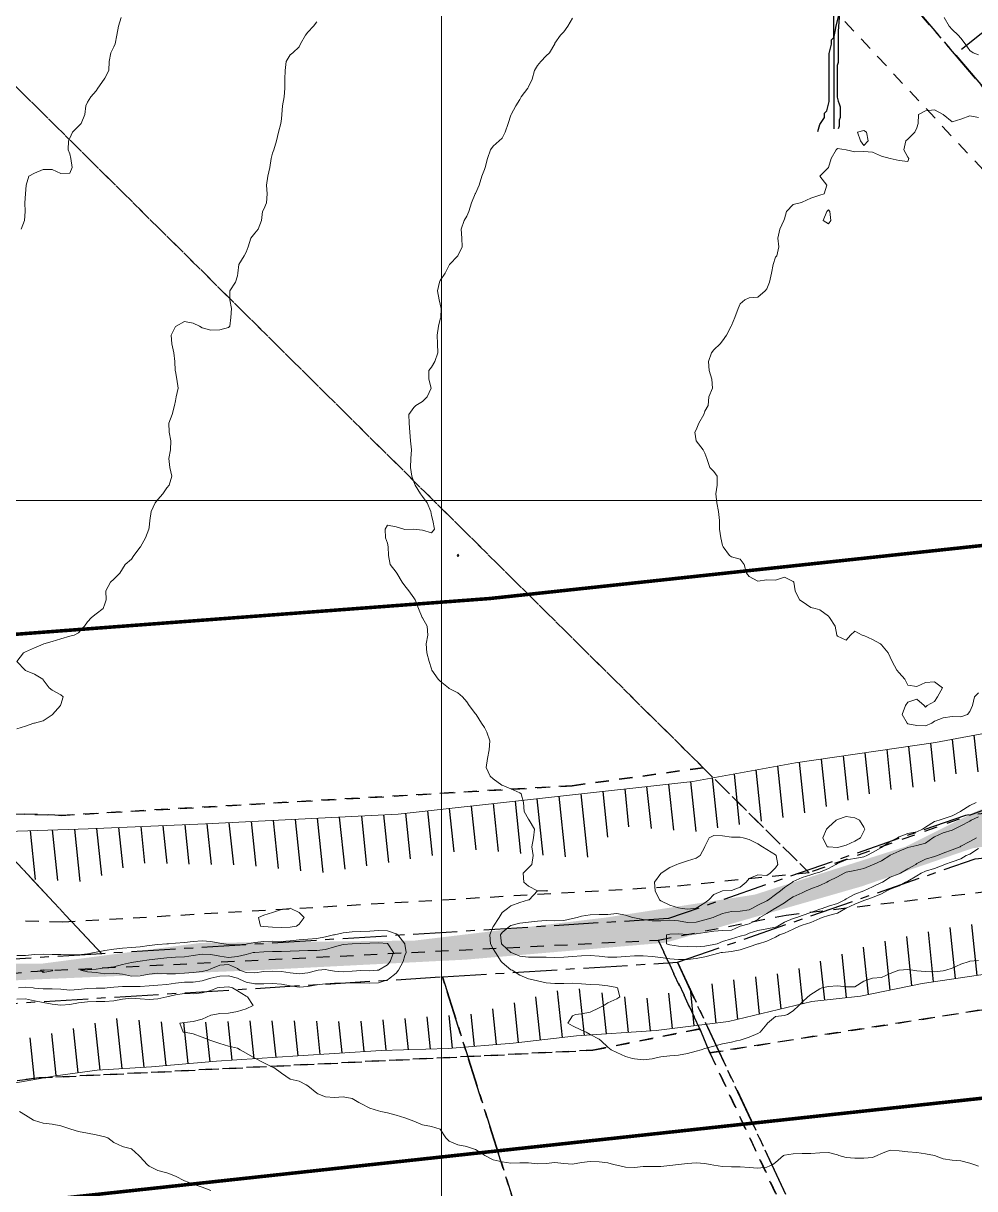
# Model space of a CAD drawing. Header units: centimetres. Extents: x 0 to 642158, y -847 to 649707.
# Drawn here: x 616843.1 to 616897, y 621048.4 to 621114.4 of the extents above; entities that cross this region are included whole.
import ezdxf

# ---------------------------------------------------------------- set-up
doc = ezdxf.new("R2010")
doc.units = ezdxf.units.CM
doc.header["$MEASUREMENT"] = 0
doc.linetypes.add('CENTERX2', pattern=[4, 2.5, -0.5, 0.5, -0.5])
doc.linetypes.add('JIS_02_0.7', pattern=[1.35, 0.75, -0.6])
for name, color, linetype, lineweight in [('MEV_grille', 254, 'Continuous', 9), ('MEV_layout inondation', 5, 'Continuous', 15), ('MEV_schema paysager_V', 7, 'Continuous', 20), ('MEV_vegetal_V', 7, 'Continuous', 25), ('WAL_parcellaire agricole', 7, 'JIS_02_0.7', 25), ('WAL_topographie 0.5', 253, 'Continuous', 20)]:
    doc.layers.add(name, color=color, linetype=linetype, lineweight=lineweight)
doc.layers.add('MEV_hydro_Ha', color=7, linetype='Continuous', lineweight=30, true_color=0x0000f9)
doc.layers.add('SPW_parcellaire cadastral', color=7, linetype='CENTERX2', lineweight=25, true_color=0xff0542)
doc.layers.add('MEV_schema paysager_Ha', color=7, linetype='Continuous', lineweight=25, transparency=0.13)
picture_1 = doc.add_image_def('image2.png', size_in_pixel=(6614, 11023))

# ---------------------------------------------------------------- blocks, each defined once
blk = doc.blocks.new('legende vegetal')
at = {"layer": 'MEV_vegetal_V'}
for points in [[(616888.038, 621108.103), (616888.168, 621108.493), (616888.428, 621108.883), (616888.428, 621109.142), (616888.558, 621109.272), (616888.688, 621109.792), (616888.688, 621112.519), (616888.818, 621113.039), (616888.818, 621113.299), (616888.947, 621113.428), (616888.947, 621114.987)], [(616888.981, 621108.239), (616888.981, 621113.48), (616889.036, 621113.753), (616889.091, 621114.081), (616889.255, 621114.736), (616889.255, 621116.428), (616889.091, 621116.701), (616889.036, 621116.92), (616888.981, 621117.247), (616888.981, 621117.52), (616888.927, 621117.684), (616888.927, 621118.612), (616888.981, 621118.776), (616889.036, 621118.994), (616889.036, 621119.049)], [(616889.255, 621114.845), (616889.255, 621114.572), (616889.2, 621113.753), (616889.2, 621112.006), (616889.146, 621111.842), (616889.146, 621110.04), (616889.2, 621109.822), (616889.255, 621109.658), (616889.309, 621109.494), (616889.309, 621108.894), (616889.255, 621108.73), (616889.255, 621108.402), (616889.2, 621108.239)]]:
    blk.add_lwpolyline(points, dxfattribs=at)
blk = doc.blocks.new('*U114')
at = {"layer": 'MEV_grille', "transparency": 33554687}
blk.add_lwpolyline([(-1338.461, 0), (1338.461, 0)], dxfattribs=at)
blk = doc.blocks.new('*U115')
at = {"layer": 'MEV_grille', "color": 0, "linetype": 'ByBlock', "lineweight": -2, "transparency": 16777216}
blk.add_blockref('*U114', (0, -1300), dxfattribs=at)
blk = doc.blocks.new('*U112')
at = {"layer": 'MEV_grille', "transparency": 33554687}
blk.add_lwpolyline([(0, 1825.476), (0, -1825.476)], dxfattribs=at)
blk = doc.blocks.new('*U113')
at = {"layer": 'MEV_grille', "color": 0, "linetype": 'ByBlock', "lineweight": -2, "transparency": 16777216}
blk.add_blockref('*U112', (1500, 0), dxfattribs=at)

msp = doc.modelspace()

# ---------------------------------------------------------------- hatches: boundary and pattern name
at = {"layer": 'MEV_hydro_Ha'}
h = msp.add_hatch(color=160, dxfattribs=at)
h.dxf.hatch_style = 1
h.paths.add_polyline_path([(616923.189, 621072.184), (616923.583, 621070.074), (616908.943, 621069.337), (616896.908, 621067.665), (616890.622, 621065.504), (616879.516, 621062.313), (616868.169, 621061.352), (616856.408, 621060.756), (616840.985, 621060.113), (616827.166, 621059.468), (616818.8, 621060.35), (616819.191, 621066.99), (616826.744, 621061.52), (616832.996, 621060.87), (616839.115, 621061.13), (616844.194, 621061.13), (616853.18, 621062.303), (616865.292, 621062.433), (616876.101, 621063.735), (616884.565, 621065.037), (616893.16, 621067.772), (616897.328, 621069.855), (616903.969, 621070.767), (616911.913, 621071.157), (616919.728, 621071.939), (616922.592, 621072.069)])
at = {"layer": 'MEV_schema paysager_Ha', "transparency": 33554687}
h = msp.add_hatch(dxfattribs=at)
h.set_pattern_fill('ANSI31', color=60, scale=30, angle=354)
h.paths.add_polyline_path([(616763.793, 621237.399), (616780.361, 621223.636), (616806.73, 621203.109), (616835.432, 621183.048), (616849.2, 621170.918), (616860.426, 621161.465), (616877.021, 621145.92), (616895.432, 621126.667), (616906.244, 621113.266), (616915.551, 621100.874), (616925.104, 621088.577), (616933.769, 621076.473), (616936.099, 621075.05), (616937.977, 621072.979), (616937.912, 621070.973), (616937.135, 621069.225), (616936.358, 621067.608), (616937.135, 621064.501), (616940.76, 621060.683), (616945.227, 621056.8), (616947.105, 621052.206), (616962.41, 621024.728), (616974.109, 620995.255), (616988.613, 620964.831), (617000.873, 620934.818), (616994.034, 620945.287), (616980.56, 620976.65), (616967.841, 621003.399), (616952.474, 621032.764), (616936.299, 621056.62), (616930.996, 621060.508), (616927.549, 621064.307), (616925.604, 621066.074), (616925.516, 621067.841), (616925.125, 621068.86), (616924.852, 621069.499), (616924.487, 621070.183), (616924.304, 621071.324), (616923.391, 621073.103), (616922.341, 621073.925), (616921.096, 621075.97), (616919.417, 621078.356), (616911.722, 621092.304), (616907.214, 621097.272), (616901.665, 621105.707), (616893.69, 621116.453), (616882.131, 621129.394), (616872.652, 621139.563), (616858.571, 621155.492), (616844.444, 621168.426), (616830.582, 621180.304), (616816.719, 621190.861), (616800.357, 621202.226), (616786.054, 621214.304), (616772.55, 621226.115), (616757.239, 621240.336), (616751.019, 621247.072), (616746.267, 621252.771), (616748.773, 621253.031), (616755.597, 621245.259), (616761.904, 621239.386)])
h = msp.add_hatch(dxfattribs=at)
h.set_pattern_fill('ANSI31', color=130, scale=10, angle=51)
h.paths.add_polyline_path([(616921.234, 621075.254), (616920.175, 621077.34), (616905.115, 621075.593), (616894.808, 621073.656), (616886.88, 621072.511), (616881.066, 621071.454), (616864.359, 621069.597), (616853.438, 621069.044), (616846.802, 621068.768), (616834.221, 621068.353), (616825.332, 621070.538), (616822.148, 621071.312), (616821.589, 621069.393), (616826.957, 621066.971), (616831.373, 621066.337), (616835.888, 621065.856), (616838.774, 621066.263), (616842.252, 621065.967), (616846.616, 621065.771), (616849.497, 621066.823), (616852.821, 621066.768), (616855.701, 621066.713), (616859.967, 621066.269), (616863.883, 621066.868), (616868.477, 621067.607), (616875.024, 621067.079), (616876.872, 621068.927), (616881.149, 621068.61), (616886.864, 621069.509), (616891.602, 621070.91), (616894.117, 621071.2), (616895.954, 621071.877), (616899.511, 621072.235), (616903.286, 621073.686), (616906.074, 621073.744), (616910.198, 621073.86), (616912.87, 621074.499), (616915.89, 621074.789)])
h = msp.add_hatch(dxfattribs=at)
h.set_pattern_fill('ANSI31', color=130, scale=10, angle=51)
h.paths.add_polyline_path([(616926.518, 621065.683), (616925.028, 621066.508), (616922.985, 621065.666), (616919.62, 621064.285), (616916.675, 621065.126), (616914.511, 621064.825), (616911.567, 621065.186), (616909.163, 621065.066), (616906.278, 621064.405), (616902.132, 621064.044), (616895.401, 621063.143), (616891.249, 621062.241), (616886.378, 621060.618), (616882.892, 621060.141), (616878.07, 621059.091), (616874.105, 621059.79), (616868.681, 621058.277), (616861.806, 621057.836), (616856.761, 621057.899), (616851.715, 621057.773), (616848.372, 621058.025), (616844.651, 621057.142), (616841.624, 621056.575), (616838.029, 621056.259), (616834.939, 621056.764), (616832.29, 621056.322), (616828.758, 621056.764), (616823.586, 621056.386), (616820.938, 621056.449), (616817.723, 621055.851), (616816.544, 621051.598), (616824.131, 621053.032), (616829.052, 621052.93), (616834.793, 621053.75), (616840.842, 621054.057), (616844.943, 621054.775), (616847.301, 621055.082), (616850.377, 621055.287), (616854.068, 621055.595), (616858.681, 621055.902), (616863.397, 621056.209), (616867.19, 621056.312), (616870.881, 621056.619), (616874.469, 621057.029), (616878.981, 621057.337), (616883.081, 621057.849), (616887.797, 621058.977), (616890.565, 621059.284), (616894.051, 621060.001), (616900.305, 621060.924), (616911.504, 621061.753), (616915.929, 621062.029), (616918.556, 621062.582), (616922.704, 621063.135), (616925.608, 621063.964), (616927.245, 621064.559)])

# ---------------------------------------------------------------- linework, layer by layer
at = {"layer": 'MEV_layout inondation', "const_width": 0.2}
msp.add_lwpolyline([(616900.942, 621085.199), (616869.556, 621081.82), (616818.373, 621077.958), (616791.092, 621080.131), (616754.688, 621092.309), (616742.718, 621101.924), (616722.412, 621069.444), (616695.48, 621070.085), (616668.547, 621046.793), (616701.256, 620999.929), (616753.203, 621003.561), (616805.513, 621043.508), (616905.775, 621054.403)], dxfattribs=at)
at = {"layer": 'MEV_schema paysager_V', "color": 130}
for points in [[(616920.175, 621077.34), (616905.115, 621075.593), (616894.808, 621073.656), (616886.88, 621072.511), (616881.066, 621071.454), (616864.359, 621069.597), (616853.438, 621069.044), (616846.802, 621068.768), (616834.221, 621068.353), (616825.332, 621070.538), (616822.148, 621071.312)], [(616816.759, 621052.372), (616816.544, 621051.598), (616824.131, 621053.032), (616829.052, 621052.93), (616834.793, 621053.75), (616840.842, 621054.057), (616844.943, 621054.775), (616847.301, 621055.082), (616850.377, 621055.287), (616854.068, 621055.595), (616858.681, 621055.902), (616863.397, 621056.209), (616867.19, 621056.312), (616870.881, 621056.619), (616874.469, 621057.029), (616878.981, 621057.337), (616883.081, 621057.849), (616887.797, 621058.977), (616890.565, 621059.284), (616894.051, 621060.001), (616900.305, 621060.924)]]:
    msp.add_lwpolyline(points, dxfattribs=at)
at = {"layer": 'SPW_parcellaire cadastral'}
for points in [[(617069.693, 620775.462), (617042.312, 620836.61), (617036.267, 620850.114), (617034.006, 620855.163), (617017.558, 620891.904), (616974.006, 620989.185), (616961.91, 621014.447), (616950.392, 621034.719), (616936.965, 621054.591), (616923.841, 621069.865), (616923.568, 621072.35), (616921.936, 621074.869), (616902.276, 621105.214), (616875.163, 621136.929), (616841.151, 621171.07), (616825.651, 621183.795), (616803.88, 621199.445), (616783.079, 621216.904), (616753.119, 621246.609), (616755.27, 621248.854), (616758.203, 621251.915), (616759.547, 621253.317)], [(616847.565, 621061.691), (616772.42, 621142.06), (616841.151, 621171.07), (616875.163, 621136.929), (616902.276, 621105.214), (616921.936, 621074.869), (616923.568, 621072.35), (616896.517, 621069.531), (616879.69, 621063.677), (616847.565, 621061.691)], [(616847.565, 621061.691), (616828.917, 621060.539), (616808.973, 621071.951), (616779.19, 621081.167), (616754.653, 621083.181), (616749.683, 621089.067), (616744.793, 621094.859), (616737.834, 621103.1), (616737.636, 621103.336), (616732.916, 621108.926), (616728.3, 621114.393), (616727.627, 621115.19), (616722.948, 621120.732), (616722.671, 621121.06), (616772.42, 621142.06), (616847.565, 621061.691)], [(616880.187, 621061.203), (616897.065, 621067.074), (616923.841, 621069.865), (616936.965, 621054.591), (616950.392, 621034.719), (616961.91, 621014.447), (616974.006, 620989.185), (617017.558, 620891.904), (616967.384, 620874.284), (616880.187, 621061.203)], [(616828.62, 620991.602), (616822.528, 620999.222), (616821.141, 621000.957), (616815.653, 621007.62), (616810.697, 621013.64), (616809.106, 621015.572), (616786.411, 621043.132), (616810.649, 621053.21), (616808.947, 621069.085), (616828.325, 621057.997), (616866.877, 621060.38), (616914.934, 620908.409)], [(616866.051, 620881.166), (616866.662, 620887.507), (616866.644, 620893.139), (616914.934, 620908.409), (616866.877, 621060.38), (616880.187, 621061.203), (616967.384, 620874.284)]]:
    msp.add_lwpolyline(points, dxfattribs=at)
at = {"layer": 'WAL_parcellaire agricole'}
for points in [[(616810.251, 621070.768), (616781.35, 621080.764), (616765.85, 621085.362), (616748.357, 621090.818), (616682.918, 621169.639), (616661.738, 621197.449), (616602.087, 621269.369), (616526.994, 621299.499), (616576.822, 621338.338), (616533.815, 621402.665), (616552.813, 621416.834), (616582.717, 621382.138), (616635.423, 621323.445), (616688.43, 621261.152), (616732.293, 621211.325), (616828.245, 621125.169), (616881.648, 621072.228), (616874.217, 621071.21), (616845.277, 621069.528), (616834.321, 621069.895), (616821.725, 621073.496), (616819.913, 621067.675), (616810.251, 621070.768)], [(616729.279, 621214.505), (616755.498, 621243.526), (616799.169, 621200.865), (616838.173, 621169.87), (616922.849, 621078.881), (616887.651, 621066.277), (616828.245, 621125.169), (616732.293, 621211.325), (616729.279, 621214.505)], [(616881.648, 621072.228), (616887.651, 621066.277), (616879.751, 621065.476), (616845.352, 621063.472), (616833.452, 621063.87), (616827.652, 621065.37), (616819.913, 621067.675), (616821.725, 621073.496), (616834.321, 621069.895), (616845.277, 621069.528), (616874.217, 621071.21), (616881.648, 621072.228)], [(616882.032, 621056.075), (616881.452, 621057.429), (616879.102, 621062.459), (616886.351, 621063.877), (616911.851, 621066.88), (616927.618, 621065.529), (616933.276, 621058.86), (616911.947, 621060.799), (616882.032, 621056.075)], [(616814.49, 621050.306), (616817.853, 621053.369), (616824.051, 621058.886), (616835.557, 621059.83), (616843.551, 621060.681), (616879.102, 621062.459), (616881.452, 621057.429), (616875.386, 621056.217), (616844.023, 621054.647), (616836.053, 621053.8), (616826.496, 621053.049), (616814.49, 621050.306)], [(616966.956, 620874.471), (616882.032, 621056.075), (616911.947, 621060.799), (616933.276, 621058.86), (616934.659, 621057.23), (616941.11, 621051.25), (616962.856, 621016.386), (617019.204, 620893.394), (616966.956, 620874.471)], [(616953.143, 620711.971), (616858.38, 620827.209), (616864.438, 620861.876), (616868.32, 620884.334), (616867.933, 620903.376), (616866.056, 620918.251), (616863.43, 620932.75), (616860.116, 620946.437), (616856.142, 620953.121), (616843.946, 620973.289), (616803.523, 621027.534), (616798.272, 621035.533), (616814.49, 621050.306), (616826.496, 621053.049), (616836.053, 621053.8), (616844.023, 621054.647), (616875.386, 621056.217), (616881.452, 621057.429)], [(616881.452, 621057.429), (616882.032, 621056.075), (616966.956, 620874.471), (617019.204, 620893.394), (617054.586, 620821.986), (617070.287, 620792.592)]]:
    msp.add_lwpolyline(points, dxfattribs=at)
at = {"layer": 'WAL_topographie 0.5'}
for points in [[(616848.66, 621114.75), (616848.513, 621114.25), (616848.421, 621113.75), (616848.328, 621113.25), (616848.25, 621113.084), (616848.077, 621112.75), (616847.994, 621112.25), (616847.966, 621111.75), (616847.75, 621111.318), (616847.698, 621111.25), (616847.341, 621110.75), (616847.25, 621110.592), (616846.94, 621110.25), (616846.75, 621109.942), (616846.661, 621109.75), (616846.602, 621109.25), (616846.402, 621108.75), (616846.25, 621108.598), (616845.917, 621108.25), (616845.75, 621107.916), (616845.688, 621107.75), (616845.673, 621107.25), (616845.75, 621107.028), (616845.807, 621106.75), (616845.89, 621106.25), (616845.75, 621105.934), (616845.25, 621105.912), (616844.75, 621106.136), (616844.25, 621106.142), (616843.75, 621105.921), (616843.432, 621105.75), (616843.276, 621105.25), (616843.25, 621104.75), (616843.25, 621104.75), (616843.206, 621104.25), (616843.219, 621103.75), (616843.189, 621103.25), (616843, 621102.75)], [(616874.25, 621114.717), (616873.97, 621114.25), (616873.75, 621113.945), (616873.566, 621113.75), (616873.25, 621113.288), (616873.233, 621113.25), (616872.935, 621112.75), (616872.75, 621112.578), (616872.444, 621112.25), (616872.25, 621112.019), (616872.094, 621111.75), (616871.954, 621111.25), (616871.75, 621110.815), (616871.717, 621110.75), (616871.34, 621110.25), (616871.25, 621110.104), (616871.026, 621109.75), (616870.765, 621109.25), (616870.75, 621109.212), (616870.592, 621108.75), (616870.426, 621108.25), (616870.25, 621107.917), (616870.092, 621107.75), (616869.75, 621107.454), (616869.6, 621107.25), (616869.431, 621106.75), (616869.291, 621106.25), (616869.25, 621106.143), (616869.097, 621105.75), (616868.95, 621105.25), (616868.75, 621104.783), (616868.733, 621104.75), (616868.515, 621104.25), (616868.372, 621103.75), (616868.25, 621103.485), (616868.107, 621103.25), (616867.935, 621102.75), (616867.977, 621102.25), (616867.993, 621101.75), (616867.75, 621101.25), (616867.75, 621101.25), (616867.269, 621100.75), (616867.25, 621100.708), (616867.021, 621100.25), (616866.75, 621099.844), (616866.71, 621099.75), (616866.583, 621099.25), (616866.679, 621098.75), (616866.75, 621098.5), (616866.801, 621098.25), (616866.772, 621097.75), (616866.75, 621097.659), (616866.652, 621097.25), (616866.58, 621096.75), (616866.592, 621096.25), (616866.602, 621095.75), (616866.45, 621095.25), (616866.25, 621094.93), (616866.109, 621094.75), (616866.094, 621094.25), (616866.234, 621093.75), (616866, 621093.25), (616865.75, 621092.983), (616865.361, 621092.75), (616865.25, 621092.65), (616864.974, 621092.25), (616864.979, 621091.75), (616865.024, 621091.25), (616865.066, 621090.75), (616865.119, 621090.25), (616865.076, 621089.75), (616865.066, 621089.25), (616865.138, 621088.75), (616865.25, 621088.435), (616865.322, 621088.25), (616865.63, 621087.75), (616865.75, 621087.61), (616866.013, 621087.25), (616866.206, 621086.75), (616866.25, 621086.528), (616866.331, 621086.25), (616866.421, 621085.75), (616866.25, 621085.55), (616865.75, 621085.697), (616865.25, 621085.75), (616864.75, 621085.732), (616864.679, 621085.75), (616864.25, 621085.881), (616863.75, 621085.978), (616863.631, 621085.75), (616863.655, 621085.25), (616863.75, 621084.964), (616863.8, 621084.75), (616863.811, 621084.25), (616863.904, 621083.75), (616864.25, 621083.322), (616864.291, 621083.25), (616864.591, 621082.75), (616864.75, 621082.531), (616864.975, 621082.25), (616865.25, 621081.857), (616865.323, 621081.75), (616865.513, 621081.25), (616865.731, 621080.75), (616865.75, 621080.725), (616866.007, 621080.25), (616866.05, 621079.75), (616865.948, 621079.25), (616865.994, 621078.75), (616866.118, 621078.25), (616866.25, 621077.833), (616866.28, 621077.75), (616866.632, 621077.25), (616866.75, 621077.136), (616867.215, 621076.75), (616867.25, 621076.721), (616867.75, 621076.472), (616868.017, 621076.25), (616868.25, 621075.966), (616868.381, 621075.75), (616868.75, 621075.281), (616868.774, 621075.25), (616869.087, 621074.75), (616869.25, 621074.507), (616869.392, 621074.25), (616869.55, 621073.75), (616869.527, 621073.25), (616869.432, 621072.75), (616869.346, 621072.25), (616869.571, 621071.75), (616869.75, 621071.597), (616870.236, 621071.25), (616870.25, 621071.24), (616870.75, 621071.029), (616871.25, 621070.806), (616871.327, 621070.75), (616871.457, 621070.25), (616871.495, 621069.75), (616871.75, 621069.315), (616871.796, 621069.25), (616872.098, 621068.75), (616872.028, 621068.25), (616871.942, 621067.75), (616872.009, 621067.25), (616871.935, 621066.75), (616871.75, 621066.561), (616871.439, 621066.25), (616871.49, 621065.75), (616871.75, 621065.521), (616872.25, 621065.25), (616872.75, 621065.265), (616872.85, 621065.25), (616872.75, 621065.243), (616872.25, 621065.25), (616871.781, 621064.75), (616871.75, 621064.743), (616871.25, 621064.596), (616870.75, 621064.397), (616870.568, 621064.25), (616870.25, 621064.022), (616870.088, 621063.75), (616869.765, 621063.25), (616869.75, 621063.223), (616869.553, 621062.75), (616869.596, 621062.25), (616869.75, 621061.961), (616869.88, 621061.75), (616870.209, 621061.25), (616870.25, 621061.19), (616870.75, 621060.777), (616870.818, 621060.75), (616871.25, 621060.472), (616871.75, 621060.272), (616871.852, 621060.25), (616872.25, 621060.154), (616872.75, 621060.041), (616873.25, 621059.992), (616873.75, 621060.009), (616874.25, 621060.013), (616874.75, 621059.974), (616875.25, 621059.95), (616875.75, 621059.93), (616876.25, 621059.869), (616876.75, 621059.77), (616876.795, 621059.75), (616876.926, 621059.25), (616876.75, 621059.134), (616876.25, 621058.899), (616876.018, 621058.75), (616875.75, 621058.616), (616875.25, 621058.385), (616874.75, 621058.28), (616874.417, 621058.25), (616874.25, 621058.17), (616873.981, 621057.75), (616874.25, 621057.596), (616874.75, 621057.357), (616875.023, 621057.25), (616875.25, 621057.115), (616875.75, 621056.847), (616875.875, 621056.75), (616876.25, 621056.388), (616876.424, 621056.25), (616876.75, 621056.097), (616877.25, 621055.865), (616877.643, 621055.75), (616877.75, 621055.723), (616878.25, 621055.68), (616878.75, 621055.734), (616878.817, 621055.75), (616879.25, 621055.847), (616879.75, 621055.898), (616880.25, 621055.94), (616880.75, 621056.035), (616881.25, 621056.157), (616881.54, 621056.25), (616881.75, 621056.319), (616882.25, 621056.455), (616882.75, 621056.575), (616883.25, 621056.685), (616883.531, 621056.75), (616883.75, 621056.794), (616884.25, 621056.953), (616884.75, 621057.174), (616884.875, 621057.25), (616885.25, 621057.691), (616885.299, 621057.75), (616885.75, 621058.128), (616886.25, 621058.193), (616886.417, 621058.25), (616886.75, 621058.444), (616887.067, 621058.75), (616887.25, 621058.946), (616887.577, 621059.25), (616887.75, 621059.382), (616888.25, 621059.69), (616888.365, 621059.75), (616888.75, 621059.828), (616889.25, 621059.867), (616889.75, 621059.803), (616890.25, 621059.821), (616890.75, 621060.14), (616891.071, 621060.25), (616891.25, 621060.31), (616891.75, 621060.333), (616892.25, 621060.56), (616892.725, 621060.75), (616892.75, 621060.76), (616893.25, 621060.8), (616893.536, 621060.75), (616893.75, 621060.713), (616894.25, 621060.677), (616894.75, 621060.661), (616895.25, 621060.71), (616895.397, 621060.75), (616895.75, 621060.872), (616896.25, 621061.096), (616896.721, 621061.25), (616896.75, 621061.261), (616897.25, 621061.307)], [(616897.25, 621112.626), (616896.937, 621112.75), (616896.75, 621112.88), (616896.487, 621113.25), (616896.25, 621113.568), (616896.097, 621113.75), (616895.75, 621114.068), (616895.593, 621114.25), (616895.299, 621114.75)], [(616859.75, 621114.5), (616859.571, 621114.25), (616859.25, 621113.917), (616859.118, 621113.75), (616858.833, 621113.25), (616858.75, 621113.092), (616858.389, 621112.75), (616858.25, 621112.625), (616858.023, 621112.25), (616857.953, 621111.75), (616857.947, 621111.25), (616857.939, 621110.75), (616857.903, 621110.25), (616857.816, 621109.75), (616857.779, 621109.25), (616857.75, 621109), (616857.706, 621108.75), (616857.579, 621108.25), (616857.477, 621107.75), (616857.314, 621107.25), (616857.25, 621107.058), (616857.163, 621106.75), (616857.088, 621106.25), (616856.977, 621105.75), (616856.908, 621105.25), (616856.948, 621104.75), (616856.907, 621104.25), (616856.75, 621103.883), (616856.681, 621103.75), (616856.613, 621103.25), (616856.421, 621102.75), (616856.25, 621102.531), (616856.019, 621102.25), (616855.872, 621101.75), (616855.75, 621101.445), (616855.629, 621101.25), (616855.333, 621100.75), (616855.283, 621100.25), (616855.25, 621100.107), (616855.15, 621099.75), (616854.821, 621099.25), (616854.833, 621098.75), (616854.91, 621098.25), (616854.875, 621097.75), (616854.821, 621097.25), (616854.75, 621097.173), (616854.25, 621097.053), (616853.75, 621097.024), (616853.25, 621097.159), (616853.107, 621097.25), (616852.75, 621097.422), (616852.25, 621097.516), (616851.778, 621097.25), (616851.75, 621097.227), (616851.494, 621096.75), (616851.532, 621096.25), (616851.658, 621095.75), (616851.709, 621095.25), (616851.736, 621094.75), (616851.75, 621094.679), (616851.821, 621094.25), (616851.89, 621093.75), (616851.79, 621093.25), (616851.75, 621093.028), (616851.69, 621092.75), (616851.566, 621092.25), (616851.366, 621091.75), (616851.387, 621091.25), (616851.49, 621090.75), (616851.455, 621090.25), (616851.371, 621089.75), (616851.417, 621089.25), (616851.544, 621088.75), (616851.393, 621088.25), (616851.25, 621088.096), (616851.03, 621087.75), (616850.75, 621087.431), (616850.595, 621087.25), (616850.361, 621086.75), (616850.288, 621086.25), (616850.25, 621085.85), (616850.234, 621085.75), (616850.048, 621085.25), (616849.759, 621084.75), (616849.75, 621084.733), (616849.382, 621084.25), (616849.25, 621084.058), (616848.902, 621083.75), (616848.75, 621083.5), (616848.598, 621083.25), (616848.25, 621082.917), (616848.059, 621082.75), (616847.802, 621082.25), (616847.818, 621081.75), (616847.75, 621081.522), (616847.639, 621081.25), (616847.25, 621080.95), (616846.981, 621080.75), (616846.75, 621080.5), (616846.588, 621080.25), (616846.25, 621079.882), (616846, 621079.75), (616845.75, 621079.677), (616845.25, 621079.53), (616844.75, 621079.389), (616844.281, 621079.25), (616844.25, 621079.242), (616843.75, 621079.033), (616843.25, 621078.803), (616843.142, 621078.75), (616842.75, 621078.25), (616843.227, 621077.75), (616843.25, 621077.733), (616843.75, 621077.534), (616844.227, 621077.25), (616844.25, 621077.219), (616844.591, 621076.75), (616844.75, 621076.625), (616845.25, 621076.357), (616845.381, 621076.25), (616845.25, 621075.821), (616845.228, 621075.75), (616844.769, 621075.25), (616844.75, 621075.232), (616844.25, 621074.89), (616843.75, 621074.76), (616843.714, 621074.75), (616843.25, 621074.583), (616842.75, 621074.426)], [(616897.25, 621109.083), (616896.75, 621109.18), (616896.25, 621108.994), (616895.75, 621108.83), (616895.25, 621109.25), (616895.25, 621109.25), (616894.75, 621109.523), (616894.25, 621109.45), (616893.85, 621109.25), (616893.833, 621108.75), (616893.75, 621108.5), (616893.643, 621108.25), (616893.25, 621107.857), (616893.135, 621107.75), (616893.023, 621107.25), (616893.25, 621106.833), (616893.306, 621106.75), (616893.25, 621106.583), (616892.75, 621106.65), (616892.25, 621106.75), (616892.25, 621106.75), (616891.75, 621106.889), (616891.25, 621107.117), (616890.75, 621107.15), (616890.25, 621107.139), (616889.75, 621107.25), (616889.75, 621107.25), (616889.25, 621107.333), (616889.179, 621107.25), (616888.906, 621106.75), (616888.75, 621106.25), (616888.75, 621106.25), (616888.25, 621105.75), (616888.65, 621105.25), (616888.5, 621104.75), (616888.25, 621104.687), (616887.75, 621104.5), (616887.25, 621104.278), (616887.15, 621104.25), (616886.75, 621104.145), (616886.375, 621103.75), (616886.25, 621103.333), (616886.221, 621103.25), (616886, 621102.75), (616885.882, 621102.25), (616885.937, 621101.75), (616885.813, 621101.25), (616885.75, 621101.173), (616885.609, 621100.75), (616885.518, 621100.25), (616885.406, 621099.75), (616885.25, 621099.365), (616885.167, 621099.25), (616884.75, 621098.893), (616884.25, 621098.859), (616884, 621098.75), (616883.75, 621098.523), (616883.635, 621098.25), (616883.446, 621097.75), (616883.25, 621097.292), (616883.227, 621097.25), (616882.97, 621096.75), (616882.75, 621096.427), (616882.607, 621096.25), (616882.25, 621095.909), (616882.12, 621095.75), (616881.954, 621095.25), (616881.983, 621094.75), (616882.133, 621094.25), (616882.167, 621093.75), (616881.975, 621093.25), (616881.925, 621092.75), (616881.75, 621092.432), (616881.689, 621092.25), (616881.395, 621091.75), (616881.25, 621091.383), (616881.181, 621091.25), (616881.25, 621090.75), (616881.25, 621090.75), (616881.655, 621090.25), (616881.75, 621090.05), (616881.854, 621089.75), (616882.016, 621089.25), (616882.25, 621089.016), (616882.44, 621088.75), (616882.437, 621088.25), (616882.365, 621087.75), (616882.427, 621087.25), (616882.523, 621086.75), (616882.565, 621086.25), (616882.568, 621085.75), (616882.641, 621085.25), (616882.75, 621084.833), (616882.772, 621084.75), (616883.139, 621084.25), (616883.25, 621084.191), (616883.75, 621084.05), (616883.975, 621083.75), (616884.111, 621083.25), (616884.25, 621083.071), (616884.75, 621082.8), (616885.25, 621082.88), (616885.75, 621082.868), (616886.25, 621083.023), (616886.75, 621082.788), (616886.777, 621082.75), (616886.853, 621082.25), (616887.114, 621081.75), (616887.25, 621081.65), (616887.75, 621081.308), (616888, 621081.25), (616888.25, 621081.179), (616888.75, 621080.825), (616888.808, 621080.75), (616889.117, 621080.25), (616889.228, 621079.75), (616889.25, 621079.688), (616889.75, 621079.464), (616890, 621079.75), (616890.25, 621079.972), (616890.65, 621079.75), (616890.75, 621079.722), (616891.25, 621079.5), (616891.7, 621079.25), (616891.75, 621079.188), (616892.139, 621078.75), (616892.25, 621078.5), (616892.361, 621078.25), (616892.613, 621077.75), (616892.75, 621077.6), (616893.068, 621077.25), (616893.25, 621076.917), (616893.75, 621076.841), (616894.25, 621077.066), (616894.75, 621077.103), (616895.212, 621076.75), (616894.927, 621076.25), (616894.75, 621075.977), (616894.333, 621075.75), (616894.25, 621075.667), (616894.167, 621075.75), (616893.75, 621076.107), (616893.25, 621075.938), (616893.113, 621075.75), (616892.916, 621075.25), (616893.204, 621074.75), (616893.25, 621074.721), (616893.75, 621074.618), (616894.25, 621074.603), (616894.607, 621074.75), (616894.75, 621074.861), (616895.25, 621075.067), (616895.75, 621075.131), (616896.25, 621075.121), (616896.625, 621075.25), (616896.75, 621075.417), (616896.908, 621075.75), (616897.031, 621076.25), (616897.25, 621076.469)], [(616890.75, 621107.5), (616891, 621107.75), (616890.902, 621108.25), (616890.75, 621108.347), (616890.4, 621108.25), (616890.568, 621107.75), (616890.75, 621107.5)], [(616888.875, 621103.25), (616888.75, 621103.062), (616888.45, 621103.25), (616888.65, 621103.75), (616888.75, 621103.85), (616888.822, 621103.75), (616888.875, 621103.25)], [(616867.806, 621084.25), (616867.75, 621084.204), (616867.709, 621084.25), (616867.75, 621084.325), (616867.806, 621084.25)], [(616897.118, 621070.25), (616896.75, 621070.095), (616896.25, 621069.759), (616896.236, 621069.75), (616895.75, 621069.508), (616895.25, 621069.326), (616895.029, 621069.25), (616894.75, 621069.176), (616894.25, 621068.866), (616894.074, 621068.75), (616893.75, 621068.601), (616893.25, 621068.502), (616892.75, 621068.322), (616892.654, 621068.25), (616892.25, 621068.044), (616891.815, 621067.75), (616891.75, 621067.715), (616891.25, 621067.43), (616890.915, 621067.25), (616890.75, 621067.185), (616890.25, 621067.085), (616889.75, 621067.003), (616889.25, 621066.795), (616889.172, 621066.75), (616888.75, 621066.522), (616888.25, 621066.315), (616888.035, 621066.25), (616887.75, 621066.166), (616887.25, 621066.009), (616886.75, 621065.777), (616886.714, 621065.75), (616886.25, 621065.449), (616886.028, 621065.25), (616885.75, 621065.046), (616885.348, 621064.75), (616885.25, 621064.691), (616884.75, 621064.433), (616884.405, 621064.25), (616884.25, 621064.184), (616883.75, 621064.094), (616883.25, 621064.077), (616882.75, 621063.975), (616882.25, 621063.766), (616882.216, 621063.75), (616881.75, 621063.604), (616881.25, 621063.474), (616880.75, 621063.463), (616880.25, 621063.554), (616879.75, 621063.594), (616879.25, 621063.557), (616878.75, 621063.559), (616878.25, 621063.632), (616877.75, 621063.716), (616877.635, 621063.75), (616877.25, 621063.883), (616876.75, 621063.96), (616876.25, 621063.921), (616875.75, 621063.904), (616875.25, 621063.894), (616874.75, 621063.822), (616874.516, 621063.75), (616874.25, 621063.677), (616873.75, 621063.563), (616873.25, 621063.552), (616872.75, 621063.566), (616872.25, 621063.534), (616871.75, 621063.482), (616871.25, 621063.425), (616870.75, 621063.285), (616870.699, 621063.25), (616870.25, 621062.898), (616870.155, 621062.75), (616870.228, 621062.25), (616870.25, 621062.219), (616870.75, 621061.755), (616870.76, 621061.75), (616871.25, 621061.552), (616871.75, 621061.494), (616872.25, 621061.487), (616872.75, 621061.486), (616873.25, 621061.477), (616873.75, 621061.487), (616874.25, 621061.528), (616874.75, 621061.571), (616875.25, 621061.583), (616875.75, 621061.552), (616876.25, 621061.499), (616876.75, 621061.487), (616877.25, 621061.526), (616877.75, 621061.565), (616878.25, 621061.566), (616878.75, 621061.533), (616879.25, 621061.476), (616879.75, 621061.396), (616880.25, 621061.36), (616880.75, 621061.37), (616881.25, 621061.421), (616881.75, 621061.52), (616882.25, 621061.652)], [(616897.25, 621069.44), (616896.836, 621069.25), (616896.75, 621069.201), (616896.25, 621068.928), (616895.861, 621068.75), (616895.75, 621068.685), (616895.25, 621068.533), (616894.75, 621068.31), (616894.663, 621068.25), (616894.25, 621067.958), (616893.75, 621067.818), (616893.421, 621067.75), (616893.25, 621067.702), (616892.75, 621067.505), (616892.25, 621067.266), (616892.223, 621067.25), (616891.75, 621066.959), (616891.296, 621066.75), (616891.25, 621066.725), (616890.75, 621066.523), (616890.25, 621066.414), (616889.75, 621066.303), (616889.634, 621066.25), (616889.25, 621066.054), (616888.75, 621065.792), (616888.652, 621065.75), (616888.25, 621065.564), (616887.75, 621065.364), (616887.486, 621065.25), (616887.25, 621065.144), (616886.75, 621064.911), (616886.491, 621064.75), (616886.25, 621064.578), (616885.75, 621064.275), (616885.709, 621064.25), (616885.25, 621063.96), (616884.853, 621063.75), (616884.75, 621063.632), (616884.25, 621063.392), (616883.75, 621063.252), (616883.741, 621063.25), (616883.25, 621063.026), (616882.75, 621063.003), (616882.25, 621062.966), (616881.75, 621062.897), (616881.25, 621062.807), (616880.75, 621062.772), (616880.25, 621062.819), (616879.75, 621062.801), (616879.569, 621062.75), (616879.574, 621062.25), (616879.75, 621062.197), (616880.25, 621062.121), (616880.75, 621062.104), (616881.25, 621062.083), (616881.75, 621062.124), (616882.25, 621062.219)], [(616889.403, 621067.75), (616889.25, 621067.714), (616888.75, 621067.738), (616888.679, 621067.75), (616888.43, 621068.25), (616888.639, 621068.75), (616888.75, 621068.856), (616889.189, 621069.25), (616889.25, 621069.288), (616889.75, 621069.457), (616890.25, 621069.395), (616890.506, 621069.25), (616890.75, 621068.855), (616890.799, 621068.75), (616890.75, 621068.642), (616890.57, 621068.25), (616890.25, 621068.06), (616889.75, 621067.85), (616889.403, 621067.75)], [(616881.097, 621064.25), (616880.75, 621064.21), (616880.465, 621064.25), (616880.25, 621064.287), (616879.75, 621064.441), (616879.25, 621064.695), (616879.175, 621064.75), (616878.926, 621065.25), (616878.883, 621065.75), (616879.25, 621066.23), (616879.276, 621066.25), (616879.75, 621066.568), (616880.158, 621066.75), (616880.25, 621066.784), (616880.75, 621066.949), (616881.25, 621067.107), (616881.478, 621067.25), (616881.746, 621067.75), (616881.75, 621067.764), (616881.978, 621068.25), (616882.25, 621068.381), (616882.75, 621068.367), (616883.25, 621068.294), (616883.75, 621068.295), (616883.917, 621068.25), (616884.25, 621068.168), (616884.75, 621067.909), (616885.01, 621067.75), (616885.25, 621067.604), (616885.75, 621067.294), (616885.783, 621067.25), (616885.872, 621066.75), (616885.75, 621066.558), (616885.436, 621066.25), (616885.25, 621066.131), (616884.75, 621066.157), (616884.25, 621065.952), (616884.081, 621065.75), (616883.75, 621065.459), (616883.25, 621065.278), (616882.75, 621065.254), (616882.741, 621065.25), (616882.25, 621065.05), (616881.974, 621064.75), (616881.75, 621064.567), (616881.25, 621064.271), (616881.097, 621064.25)], [(616882.25, 621062.219), (616882.447, 621062.25), (616882.75, 621062.388), (616883.25, 621062.537), (616883.75, 621062.686), (616884.064, 621062.75), (616884.25, 621062.859), (616884.75, 621063.003), (616885.25, 621063.092), (616885.75, 621063.198), (616885.87, 621063.25), (616886.25, 621063.468), (616886.75, 621063.68), (616886.962, 621063.75), (616887.25, 621063.864), (616887.75, 621064.032), (616888.25, 621064.21), (616888.382, 621064.25), (616888.75, 621064.379), (616889.25, 621064.539), (616889.677, 621064.75), (616889.75, 621064.799), (616890.25, 621065.056), (616890.75, 621065.247), (616890.758, 621065.25), (616891.25, 621065.484), (616891.75, 621065.722), (616891.8, 621065.75), (616892.25, 621066.031), (616892.75, 621066.212), (616892.826, 621066.25), (616893.25, 621066.496), (616893.691, 621066.75), (616893.75, 621066.802), (616894.25, 621067.056), (616894.75, 621067.191), (616894.92, 621067.25), (616895.25, 621067.391), (616895.75, 621067.578), (616896.205, 621067.75), (616896.25, 621067.777), (616896.75, 621068.048), (616897.126, 621068.25)], [(616882.25, 621061.652), (616882.666, 621061.75), (616882.75, 621061.766), (616883.25, 621061.811), (616883.75, 621061.914), (616884.25, 621062.076), (616884.75, 621062.24), (616884.773, 621062.25), (616885.25, 621062.401), (616885.75, 621062.619), (616885.979, 621062.75), (616886.25, 621062.855), (616886.75, 621063.084), (616887.098, 621063.25), (616887.25, 621063.301), (616887.75, 621063.456), (616888.25, 621063.682), (616888.398, 621063.75), (616888.75, 621063.852), (616889.25, 621063.994), (616889.711, 621064.25), (616889.75, 621064.269), (616890.25, 621064.488), (616890.75, 621064.699), (616890.863, 621064.75), (616891.25, 621064.875), (616891.75, 621065.074), (616892.058, 621065.25), (616892.25, 621065.345), (616892.75, 621065.542), (616893.121, 621065.75), (616893.25, 621065.806), (616893.75, 621066.103), (616893.991, 621066.25), (616894.25, 621066.366), (616894.75, 621066.514), (616895.25, 621066.717), (616895.321, 621066.75), (616895.75, 621066.889), (616896.25, 621067.069), (616896.555, 621067.25), (616896.75, 621067.34), (616897.25, 621067.647)], [(616858.604, 621063.25), (616858.25, 621063.2), (616857.75, 621063.169), (616857.25, 621063.19), (616856.75, 621063.238), (616856.568, 621063.25), (616856.444, 621063.75), (616856.75, 621063.872), (616857.25, 621064.034), (616857.75, 621064.188), (616858.178, 621064.25), (616858.25, 621064.266), (616858.278, 621064.25), (616858.75, 621064.02), (616859.044, 621063.75), (616858.75, 621063.36), (616858.604, 621063.25)], [(616842.858, 621059.75), (616843.25, 621059.793), (616843.682, 621059.75), (616843.75, 621059.744), (616844.25, 621059.708), (616844.75, 621059.707), (616845.25, 621059.677), (616845.75, 621059.628), (616846.25, 621059.658), (616846.75, 621059.721), (616847.25, 621059.731), (616847.75, 621059.738), (616847.873, 621059.75), (616848.25, 621059.786), (616848.75, 621059.827), (616849.25, 621059.835), (616849.75, 621059.84), (616850.25, 621059.874), (616850.75, 621059.916), (616851.25, 621059.95), (616851.75, 621060.016), (616852.25, 621060.068), (616852.75, 621060.079), (616853.25, 621060.152), (616853.559, 621060.25), (616853.75, 621060.304), (616854.25, 621060.425), (616854.75, 621060.445), (616855.25, 621060.295), (616855.364, 621060.25), (616855.75, 621060.081), (616856.25, 621059.976), (616856.75, 621059.986), (616857.25, 621060.01), (616857.75, 621059.966), (616858.25, 621059.866), (616858.75, 621059.798), (616859.25, 621059.835), (616859.75, 621059.917), (616860.25, 621059.983), (616860.75, 621060.012), (616861.25, 621060.012), (616861.75, 621060.031), (616862.25, 621060.048), (616862.75, 621060.028), (616863.25, 621060.048), (616863.75, 621060.209), (616863.816, 621060.25), (616864.25, 621060.594), (616864.384, 621060.75), (616864.655, 621061.25), (616864.75, 621061.594), (616864.813, 621061.75), (616864.75, 621062.229), (616864.748, 621062.25), (616864.353, 621062.75), (616864.25, 621062.819), (616863.75, 621062.978), (616863.25, 621063.003), (616862.75, 621062.973), (616862.25, 621062.94), (616861.75, 621062.923), (616861.25, 621062.878), (616860.75, 621062.764), (616860.705, 621062.75), (616860.25, 621062.64), (616859.75, 621062.556), (616859.25, 621062.507), (616858.75, 621062.468), (616858.25, 621062.421), (616857.75, 621062.39), (616857.25, 621062.394), (616856.75, 621062.385), (616856.25, 621062.329), (616855.828, 621062.25), (616855.75, 621062.238), (616855.25, 621062.191), (616854.75, 621062.218), (616854.484, 621062.25), (616854.25, 621062.29), (616853.75, 621062.378), (616853.25, 621062.419), (616852.75, 621062.384), (616852.25, 621062.334), (616851.75, 621062.287), (616851.347, 621062.25), (616851.25, 621062.243), (616850.75, 621062.21), (616850.25, 621062.15), (616849.75, 621062.084), (616849.25, 621062.042), (616848.75, 621062.003), (616848.25, 621061.948), (616847.75, 621061.878), (616847.25, 621061.777), (616847.137, 621061.75), (616846.75, 621061.679), (616846.25, 621061.628), (616845.75, 621061.624), (616845.25, 621061.638), (616844.75, 621061.647), (616844.25, 621061.666), (616843.75, 621061.64), (616843.25, 621061.59), (616842.75, 621061.597)], [(616862.75, 621060.728), (616863.169, 621060.75), (616863.25, 621060.756), (616863.75, 621061.051), (616863.911, 621061.25), (616864.097, 621061.75), (616863.772, 621062.25), (616863.75, 621062.262), (616863.25, 621062.304), (616862.75, 621062.286), (616862.25, 621062.268), (616861.75, 621062.25), (616861.75, 621062.25), (616861.25, 621062.208), (616860.75, 621062.088), (616860.25, 621061.935), (616859.75, 621061.864), (616859.25, 621061.867), (616858.75, 621061.858), (616858.25, 621061.833), (616857.75, 621061.815), (616857.25, 621061.812), (616856.75, 621061.804), (616856.25, 621061.766), (616856.145, 621061.75), (616855.75, 621061.654), (616855.25, 621061.527), (616854.75, 621061.467), (616854.25, 621061.558), (616853.75, 621061.654), (616853.25, 621061.664), (616852.75, 621061.581), (616852.25, 621061.514), (616851.75, 621061.493), (616851.25, 621061.455), (616850.75, 621061.407), (616850.25, 621061.343), (616849.75, 621061.264), (616849.613, 621061.25), (616849.25, 621061.184), (616848.75, 621061.074), (616848.25, 621060.945), (616847.75, 621060.889), (616847.25, 621060.809), (616846.75, 621060.773), (616846.365, 621060.75), (616846.75, 621060.663), (616847.25, 621060.618), (616847.75, 621060.557), (616848.25, 621060.582), (616848.75, 621060.525), (616849.25, 621060.426), (616849.75, 621060.432), (616850.25, 621060.533), (616850.75, 621060.582), (616851.25, 621060.549), (616851.75, 621060.553), (616852.25, 621060.595), (616852.75, 621060.616), (616853.25, 621060.676), (616853.572, 621060.75), (616853.75, 621060.838), (616854.25, 621061.031), (616854.75, 621061.086), (616855.25, 621060.852), (616855.377, 621060.75), (616855.75, 621060.628), (616856.25, 621060.607), (616856.75, 621060.672), (616857.25, 621060.708), (616857.75, 621060.689), (616858.25, 621060.61), (616858.75, 621060.546), (616859.25, 621060.611), (616859.75, 621060.745), (616859.828, 621060.75), (616860.25, 621060.795), (616860.423, 621060.75), (616860.75, 621060.707), (616861.25, 621060.664), (616861.75, 621060.692), (616862.25, 621060.736), (616862.75, 621060.728)], [(616844.75, 621060.724), (616844.786, 621060.75), (616844.75, 621060.758), (616844.25, 621060.782), (616844.101, 621060.75), (616844.25, 621060.633), (616844.75, 621060.724)], [(616842.75, 621059.119), (616843.25, 621059.125), (616843.75, 621059.018), (616844.25, 621058.918), (616844.75, 621058.83), (616845.25, 621058.769), (616845.75, 621058.82), (616846.25, 621058.907), (616846.75, 621058.964), (616847.25, 621058.981), (616847.75, 621058.986), (616848.25, 621059.026), (616848.75, 621059.107), (616849.25, 621059.162), (616849.75, 621059.134), (616850.25, 621059.095), (616850.75, 621059.125), (616851.25, 621059.246), (616851.26, 621059.25), (616851.75, 621059.355), (616852.25, 621059.428), (616852.75, 621059.422), (616853.25, 621059.473), (616853.75, 621059.608), (616854.115, 621059.75), (616854.25, 621059.775), (616854.75, 621059.804), (616854.98, 621059.75), (616855.25, 621059.593), (616855.75, 621059.277), (616855.823, 621059.25), (616856.138, 621058.75), (616855.75, 621058.563), (616855.25, 621058.408), (616854.75, 621058.325), (616854.25, 621058.292), (616853.967, 621058.25), (616853.75, 621058.2), (616853.25, 621057.974), (616852.75, 621057.842), (616852.25, 621057.79), (616852, 621057.75), (616852.187, 621057.25), (616852.25, 621057.237), (616852.75, 621057.147), (616853.25, 621056.967), (616853.75, 621056.765), (616853.803, 621056.75), (616854.25, 621056.595), (616854.75, 621056.458), (616855.25, 621056.341), (616855.417, 621056.25), (616855.75, 621056.06), (616856.25, 621055.771), (616856.285, 621055.75), (616856.75, 621055.505), (616857.25, 621055.268), (616857.309, 621055.25), (616857.75, 621054.924), (616858, 621054.75), (616858.25, 621054.576), (616858.75, 621054.467), (616859.156, 621054.25), (616859.25, 621054.206), (616859.75, 621053.783), (616859.806, 621053.75), (616860.25, 621053.583), (616860.75, 621053.543), (616861.25, 621053.579), (616861.75, 621053.493), (616862.137, 621053.25), (616862.25, 621053.196), (616862.75, 621052.938), (616863.25, 621052.781), (616863.375, 621052.75), (616863.75, 621052.665), (616864.25, 621052.537), (616864.75, 621052.39), (616865.103, 621052.25), (616865.25, 621052.191), (616865.75, 621051.99), (616866.25, 621051.895), (616866.75, 621051.75), (616866.75, 621051.75), (616867.073, 621051.25), (616867.25, 621051.073), (616867.75, 621050.855), (616868.25, 621050.764), (616868.283, 621050.75), (616868.75, 621050.591), (616869.25, 621050.263), (616869.272, 621050.25), (616869.75, 621050.011), (616870.25, 621049.893), (616870.75, 621049.825), (616871.25, 621049.838), (616871.75, 621049.837), (616872.25, 621049.79), (616872.75, 621049.806), (616873.25, 621049.864), (616873.75, 621049.801), (616874.25, 621049.76), (616874.75, 621049.861), (616875.25, 621049.909), (616875.75, 621049.9), (616876.25, 621049.829), (616876.566, 621049.75), (616876.75, 621049.699), (616877.25, 621049.586), (616877.75, 621049.581), (616878.25, 621049.623), (616878.75, 621049.634), (616879.25, 621049.637), (616879.75, 621049.685), (616880.25, 621049.75), (616880.25, 621049.75), (616880.75, 621049.794), (616881.25, 621049.831), (616881.75, 621049.797), (616882.036, 621049.75), (616882.25, 621049.704), (616882.75, 621049.621), (616883.25, 621049.604), (616883.75, 621049.613), (616884.25, 621049.573), (616884.75, 621049.533), (616885.25, 621049.583), (616885.59, 621049.75), (616885.75, 621049.855), (616886.205, 621050.25), (616886.25, 621050.271), (616886.75, 621050.348), (616887.25, 621050.363), (616887.75, 621050.37), (616888.25, 621050.403), (616888.75, 621050.429), (616889.25, 621050.283), (616889.333, 621050.25), (616889.75, 621050.144), (616890.25, 621050.1), (616890.75, 621050.095), (616891.25, 621050.142), (616891.512, 621050.25), (616891.75, 621050.369), (616892.25, 621050.55), (616892.75, 621050.521), (616893.25, 621050.468), (616893.75, 621050.424), (616894.25, 621050.343), (616894.75, 621050.25), (616894.75, 621050.25), (616895.25, 621050.059), (616895.75, 621049.987), (616896.25, 621049.948), (616896.75, 621049.826), (616896.987, 621049.75), (616897.25, 621049.646)], [(616842.91, 621052.75), (616843.25, 621052.532), (616843.708, 621052.25), (616843.75, 621052.229), (616844.25, 621052.087), (616844.75, 621052.032), (616845.25, 621051.932), (616845.75, 621051.771), (616845.815, 621051.75), (616846.25, 621051.609), (616846.75, 621051.51), (616847.25, 621051.427), (616847.75, 621051.306), (616847.91, 621051.25), (616848.25, 621050.992), (616848.75, 621050.763), (616848.796, 621050.75), (616849.25, 621050.622), (616849.664, 621050.25), (616849.75, 621050.182), (616850.146, 621049.75), (616850.25, 621049.654), (616850.75, 621049.394), (616851.25, 621049.278), (616851.315, 621049.25), (616851.75, 621049.083), (616852.25, 621048.827), (616852.472, 621048.75), (616852.75, 621048.625), (616853.25, 621048.452), (616853.75, 621048.267)]]:
    msp.add_lwpolyline(points, dxfattribs=at)

# ---------------------------------------------------------------- block references
at = {"layer": 'MEV_grille', "transparency": 33554687}
for name, p in [('*U113', (615366.814, 620593.644)), ('*U115', (616669.481, 622387.381))]:
    msp.add_blockref(name, p, dxfattribs=at)
at = {"layer": 'MEV_vegetal_V'}
msp.add_blockref('legende vegetal', (0.098, 0.193), dxfattribs=at)

# ---------------------------------------------------------------- pictures from other files: only their frames are drawn
image = msp.add_image(picture_1, insert=(616830.845, 620745.783), size_in_units=(429.466, 715.756), dxfattribs=dict(brightness=75))
image.dxf.flags = 7

doc.saveas('drawing.dxf')
